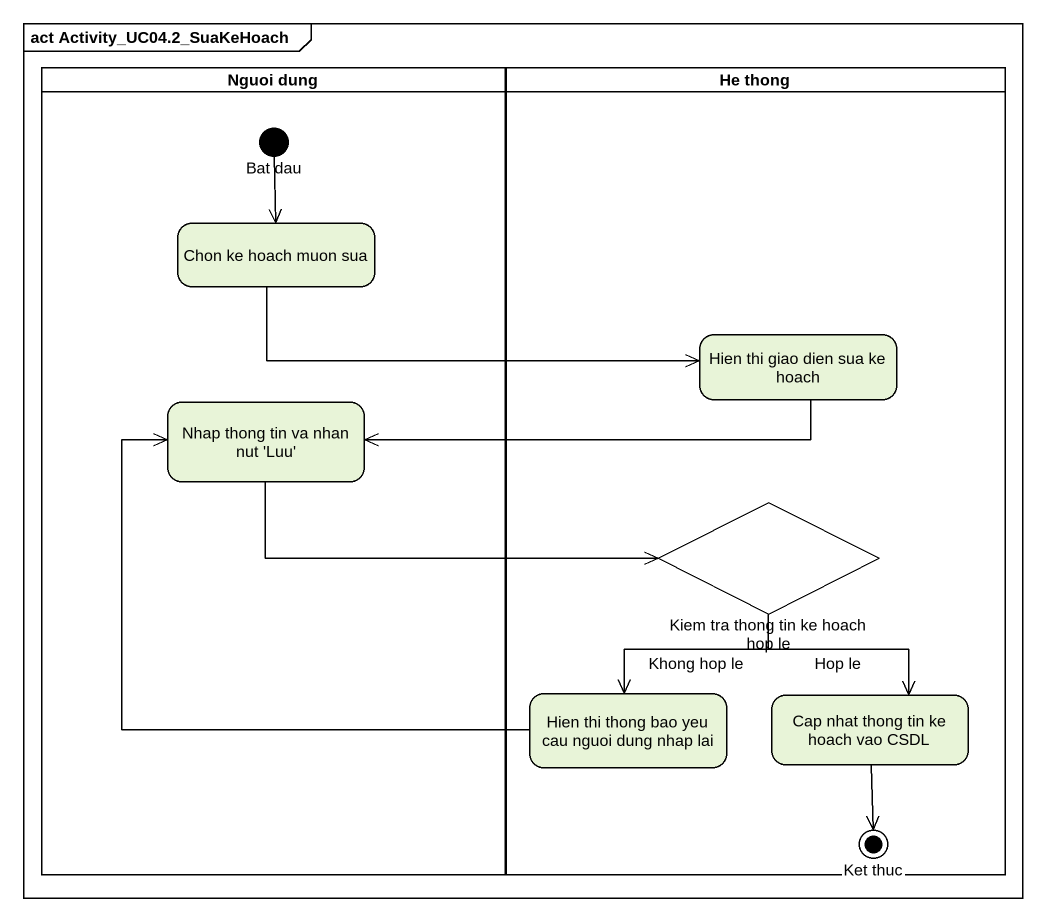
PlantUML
@startuml
mainframe act Activity_UC04.2_SuaKeHoach
hide empty description
state "Nguoi dung" as Nguoi_dung <<partition>> {
  state "Bat dau" as Bat_dau <<start>>
  state "Chon ke hoach muon sua" as Chon_ke_hoach_muon_sua
  state "Nhap thong tin va nhan nut 'Luu'" as Nhap_thong_tin_va_nhan_nut
}
state "He thong" as He_thong <<partition>> {
  state "Hien thi giao dien sua ke hoach" as Hien_thi_giao_dien_sua_ke
  state "Kiem tra thong tin ke hoach hop le" as Kiem_tra_thong_tin_ke_hoach <<choice>>
  state "Hien thi thong bao yeu cau nguoi dung nhap lai" as Hien_thi_thong_bao_yeu_cau
  state "Cap nhat thong tin ke hoach vao CSDL" as Cap_nhat_thong_tin_ke_hoach
  state "Ket thuc" as Ket_thuc <<end>>
}
Bat_dau --> Chon_ke_hoach_muon_sua
Chon_ke_hoach_muon_sua -right-> Hien_thi_giao_dien_sua_ke
Hien_thi_giao_dien_sua_ke -left-> Nhap_thong_tin_va_nhan_nut
Nhap_thong_tin_va_nhan_nut -right-> Kiem_tra_thong_tin_ke_hoach
Kiem_tra_thong_tin_ke_hoach --> Hien_thi_thong_bao_yeu_cau : Khong hop le
Kiem_tra_thong_tin_ke_hoach --> Cap_nhat_thong_tin_ke_hoach : Hop le
Hien_thi_thong_bao_yeu_cau -up-> Nhap_thong_tin_va_nhan_nut
Cap_nhat_thong_tin_ke_hoach --> Ket_thuc
@enduml
